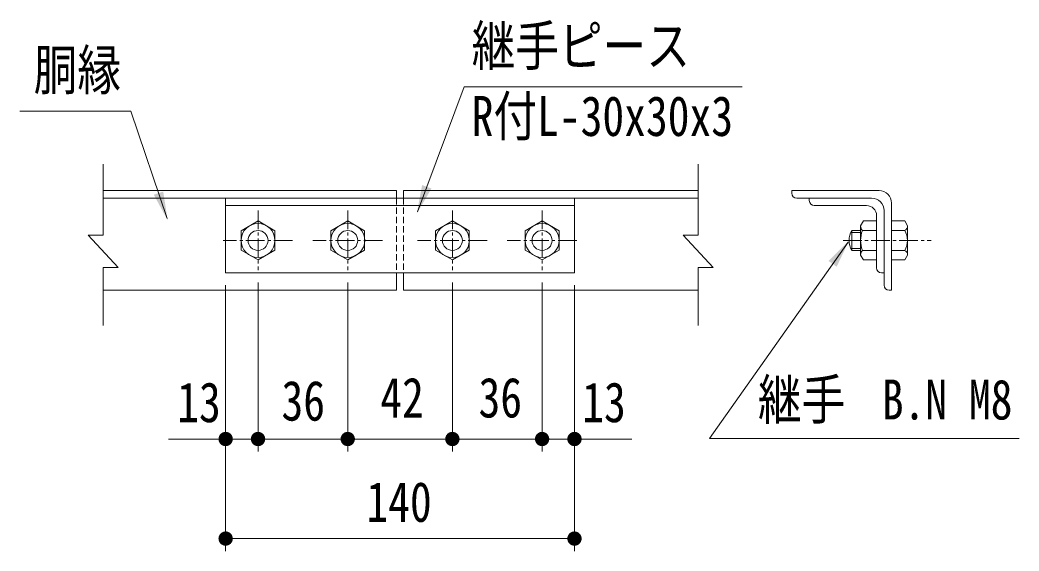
# Model space of a CAD drawing. Units: millimetres, scale not verified, with parts at other scales. Extents: x -4455 to 4455, y -3150 to 3150.
# Drawn here: x 1642 to 2845, y -1752 to -1112 of the extents above; entities that cross this region are included whole.
import ezdxf
from ezdxf.enums import TextEntityAlignment as Align

# ---------------------------------------------------------------- set-up
doc = ezdxf.new("R2010")
doc.units = ezdxf.units.MM
doc.header["$LTSCALE"] = 30
doc.linetypes.add('USER2', pattern=[1.125, 0.75, -0.125, 0.125, -0.125])
doc.linetypes.add('USER3', pattern=[0.375, 0.25, -0.125])
for name, color, linetype, lineweight in [('0-0_D-STR-TXT', 3, 'Continuous', 13), ('0-2_D-STR-DIM', 4, 'Continuous', 13), ('0-3_D-BMK', 2, 'USER2', 13), ('0-4_D-STR1', 1, 'Continuous', 18), ('0-5_D-STR3', 3, 'Continuous', 13), ('0-E_SUNPOU', 1, 'Continuous', 18), ('0-F_7詳細', 3, 'Continuous', 18)]:
    doc.layers.add(name, color=color, linetype=linetype, lineweight=lineweight)
doc.styles.add('ＭＳ ゴシック', font='')
doc.styles.get('ＭＳ ゴシック').set_extended_font_data('MS Gothic')

# ---------------------------------------------------------------- blocks, each defined once
blk = doc.blocks.new('M1')
at = {"layer": '0-E_SUNPOU'}
blk.add_line((-7.5, 0), (-57.86, 0), dxfattribs=at)
for points in [[(0, 0), (-7.5, 0), (-7.44, 0.94)], [(0, 0), (-7.44, -0.94), (-7.5, 0)], [(0, 0), (-7.44, 0.94), (-7.26, 1.87)], [(0, 0), (-7.26, -1.87), (-7.44, -0.94)], [(0, 0), (-7.26, 1.87), (-6.97, 2.76)], [(0, 0), (-6.97, -2.76), (-7.26, -1.87)], [(0, 0), (-6.97, 2.76), (-6.57, 3.61)], [(0, 0), (-6.57, -3.61), (-6.97, -2.76)], [(0, 0), (-6.57, 3.61), (-6.07, 4.41)], [(0, 0), (-6.07, -4.41), (-6.57, -3.61)], [(0, 0), (-6.07, 4.41), (-5.47, 5.13)], [(0, 0), (-5.47, -5.13), (-6.07, -4.41)], [(0, 0), (-5.47, 5.13), (-4.78, 5.78)], [(0, 0), (-4.78, -5.78), (-5.47, -5.13)], [(0, 0), (-4.78, 5.78), (-4.02, 6.33)], [(0, 0), (-4.02, -6.33), (-4.78, -5.78)], [(0, 0), (-4.02, 6.33), (-3.19, 6.79)], [(0, 0), (-3.19, -6.79), (-4.02, -6.33)], [(0, 0), (-3.19, 6.79), (-2.32, 7.13)], [(0, 0), (-2.32, -7.13), (-3.19, -6.79)], [(0, 0), (-2.32, 7.13), (-1.41, 7.37)], [(0, 0), (-1.41, -7.37), (-2.32, -7.13)], [(0, 0), (-1.41, 7.37), (-0.47, 7.49)], [(0, 0), (-0.47, -7.49), (-1.41, -7.37)], [(0, 0), (-0.47, 7.49), (0.47, 7.49)], [(0, 0), (0.47, -7.49), (-0.47, -7.49)], [(0, 0), (0.47, 7.49), (1.41, 7.37)], [(0, 0), (1.41, 7.37), (2.32, 7.13)], [(0, 0), (2.32, 7.13), (3.19, 6.79)], [(0, 0), (3.19, 6.79), (4.02, 6.33)], [(0, 0), (4.02, 6.33), (4.78, 5.78)], [(0, 0), (4.78, 5.78), (5.47, 5.13)], [(0, 0), (5.47, 5.13), (6.07, 4.41)], [(0, 0), (6.07, 4.41), (6.57, 3.61)], [(0, 0), (6.57, 3.61), (6.97, 2.76)], [(0, 0), (6.97, 2.76), (7.26, 1.87)], [(0, 0), (7.26, 1.87), (7.44, 0.94)], [(0, 0), (7.44, 0.94), (7.5, 0)], [(0, 0), (1.41, -7.37), (0.47, -7.49)], [(0, 0), (2.32, -7.13), (1.41, -7.37)], [(0, 0), (3.19, -6.79), (2.32, -7.13)], [(0, 0), (4.02, -6.33), (3.19, -6.79)], [(0, 0), (4.78, -5.78), (4.02, -6.33)], [(0, 0), (5.47, -5.13), (4.78, -5.78)], [(0, 0), (6.07, -4.41), (5.47, -5.13)], [(0, 0), (6.57, -3.61), (6.07, -4.41)], [(0, 0), (6.97, -2.76), (6.57, -3.61)], [(0, 0), (7.26, -1.87), (6.97, -2.76)], [(0, 0), (7.44, -0.94), (7.26, -1.87)], [(0, 0), (7.5, 0), (7.44, -0.94)]]:
    blk.add_solid(points, dxfattribs=at)

msp = doc.modelspace()

# ---------------------------------------------------------------- linework, layer by layer
at = {"layer": '0-0_D-STR-TXT'}
msp.add_lwpolyline([(2511.43, -1192.82), (2176.48, -1192.82), (2120.39, -1343.37)], dxfattribs=at)
at = {"layer": '0-0_D-STR-TXT', "color": 7, "lineweight": 9}
for points in [[(1641.83, -1222.14), (1775.19, -1222.14), (1818.91, -1351.29)], [(2844.67, -1616.56), (2471.89, -1616.56), (2638.78, -1379.71)]]:
    msp.add_lwpolyline(points, dxfattribs=at)
at = {"layer": '0-0_D-STR-TXT', "color": 7}
for points in [[(1819.65, -1353.46), (1802.91, -1322.71), (1814.26, -1318.87)], [(2640.11, -1377.83), (2625.13, -1409.48), (2615.34, -1402.58)]]:
    msp.add_solid(points, dxfattribs=at)
at = {"layer": '0-0_D-STR-TXT'}
msp.add_solid([(2119.58, -1345.53), (2126.01, -1311.11), (2137.24, -1315.29)], dxfattribs=at)
at = {"layer": '0-2_D-STR-DIM'}
for p, q in [((1742.11, -1371.49), (1742.11, -1285.91)), ((2458.39, -1371.49), (2458.39, -1285.91)), ((2440.39, -1371.49), (2476.39, -1410.26)), ((2458.39, -1371.49), (2440.39, -1371.49)), ((1742.11, -1410.26), (1742.11, -1480.45)), ((1742.11, -1410.26), (1760.11, -1410.26)), ((2458.39, -1410.26), (2458.39, -1480.45)), ((2458.39, -1410.26), (2476.39, -1410.26))]:
    msp.add_line(p, q, dxfattribs=at)
at = {"layer": '0-2_D-STR-DIM', "color": 1, "lineweight": 18}
for p, q in [((1928.45, -1428.64), (1928.45, -1632.14)), ((1928.45, -1428.64), (1928.45, -1632.14)), ((2036.45, -1428.64), (2036.45, -1632.14)), ((2036.45, -1428.64), (2036.45, -1632.14)), ((2162.45, -1428.64), (2162.45, -1632.14)), ((2162.45, -1428.64), (2162.45, -1632.14)), ((2270.45, -1428.64), (2270.45, -1632.14)), ((2270.45, -1428.64), (2270.45, -1632.14)), ((1889.45, -1431.83), (1889.45, -1752.14)), ((1889.45, -1431.83), (1889.45, -1632.14)), ((2309.45, -1431.83), (2309.45, -1752.14)), ((2309.45, -1431.83), (2309.45, -1632.14)), ((1854.95, -1617.14), (1820.45, -1617.14)), ((1928.45, -1617.14), (1889.45, -1617.14)), ((2001.95, -1617.14), (1962.95, -1617.14)), ((1962.95, -1617.14), (1997.45, -1617.14)), ((2070.95, -1617.14), (2127.95, -1617.14)), ((2196.95, -1617.14), (2235.95, -1617.14)), ((2235.95, -1617.14), (2201.45, -1617.14)), ((2270.45, -1617.14), (2309.45, -1617.14)), ((2343.95, -1617.14), (2378.45, -1617.14)), ((1923.95, -1737.14), (2274.95, -1737.14))]:
    msp.add_line(p, q, dxfattribs=at)
at = {"layer": '0-2_D-STR-DIM'}
msp.add_lwpolyline([(1742.11, -1371.49), (1724.11, -1371.49), (1760.11, -1410.26)], dxfattribs=at)
at = {"layer": '0-3_D-BMK'}
for p, q in [((1928.45, -1341.89), (1928.45, -1413.64)), ((2036.45, -1341.89), (2036.45, -1413.64)), ((2162.45, -1341.89), (2162.45, -1413.64)), ((2270.45, -1341.89), (2270.45, -1413.64)), ((1970.14, -1377.83), (1886.54, -1377.83)), ((2078.14, -1377.83), (1994.54, -1377.83)), ((2204.14, -1377.83), (2120.54, -1377.83)), ((2312.14, -1377.83), (2228.54, -1377.83)), ((2632.93, -1377.83), (2738.97, -1377.83))]:
    msp.add_line(p, q, dxfattribs=at)
at = {"layer": '0-4_D-STR1'}
for p, q in [((2095.25, -1317.83), (1742.11, -1317.83)), ((2458.39, -1317.83), (2103.65, -1317.83)), ((2676.18, -1317.83), (2571.18, -1317.83)), ((2571.18, -1317.83), (2571.18, -1320.83)), ((2458.39, -1326.83), (1742.11, -1326.83)), ((2667.18, -1326.83), (2577.18, -1326.83)), ((2691.18, -1437.83), (2691.18, -1332.83)), ((2682.18, -1431.83), (2682.18, -1341.83)), ((2095.25, -1437.83), (1742.11, -1437.83)), ((2458.39, -1437.83), (2103.65, -1437.83)), ((2691.18, -1437.83), (2688.18, -1437.83))]:
    msp.add_line(p, q, dxfattribs=at)
at = {"layer": '0-4_D-STR1', "linetype": 'USER3'}
for p, q in [((2095.25, -1326.83), (2095.25, -1416.83)), ((2103.65, -1326.83), (2103.65, -1416.83))]:
    msp.add_line(p, q, dxfattribs=at)
at = {"layer": '0-4_D-STR1'}
for centre, radius, start, end in [((2577.18, -1320.83), 6, 180, 270), ((2676.18, -1332.83), 15, 0, 90), ((2688.18, -1431.83), 6, 180, 270)]:
    msp.add_arc(centre, radius, start, end, dxfattribs=at)
at = {"layer": '0-5_D-STR3'}
for p, q in [((1889.45, -1326.83), (1889.45, -1416.83)), ((2309.45, -1326.83), (2309.45, -1416.83)), ((2592.18, -1326.83), (2592.18, -1329.83)), ((2309.45, -1335.83), (1889.45, -1335.83)), ((2598.18, -1335.83), (2661.18, -1335.83)), ((2673.18, -1347.83), (2673.18, -1410.83)), ((2673.18, -1401.35), (2673.18, -1354.31)), ((2706.99, -1354.31), (2691.18, -1354.31)), ((2691.18, -1354.31), (2691.18, -1401.35)), ((2710.38, -1360.19), (2706.99, -1354.31)), ((2643.32, -1389.83), (2643.32, -1365.83)), ((2653.98, -1365.83), (2643.32, -1365.83)), ((2653.98, -1395.59), (2653.98, -1360.07)), ((2656.04, -1365.83), (2673.18, -1365.83)), ((2706.99, -1365.83), (2691.18, -1365.83)), ((2653.98, -1389.83), (2643.32, -1389.83)), ((2656.04, -1389.83), (2673.18, -1389.83)), ((2706.99, -1389.83), (2691.18, -1389.83)), ((2653.98, -1395.59), (2657.31, -1401.35)), ((2657.31, -1401.35), (2673.18, -1401.35)), ((2706.99, -1401.35), (2691.18, -1401.35)), ((2309.45, -1416.83), (1889.45, -1416.83)), ((2682.18, -1416.83), (2679.18, -1416.83))]:
    msp.add_line(p, q, dxfattribs=at)
at = {"layer": '0-5_D-STR3', "color": 1}
for p, q in [((2653.98, -1368.23), (2642.11, -1368.23)), ((2653.98, -1387.43), (2642.11, -1387.43))]:
    msp.add_line(p, q, dxfattribs=at)
at = {"layer": '0-5_D-STR3'}
for points in [[(1928.45, -1354.31), (1908.08, -1366.07), (1908.08, -1389.59), (1928.45, -1401.35), (1948.81, -1389.59), (1948.81, -1366.07)], [(2036.45, -1354.31), (2016.08, -1366.07), (2016.08, -1389.59), (2036.45, -1401.35), (2056.81, -1389.59), (2056.81, -1366.07)], [(2162.45, -1354.31), (2142.08, -1366.07), (2142.08, -1389.59), (2162.45, -1401.35), (2182.81, -1389.59), (2182.81, -1366.07)], [(2270.45, -1354.31), (2250.08, -1366.07), (2250.08, -1389.59), (2270.45, -1401.35), (2290.81, -1389.59), (2290.81, -1366.07)]]:
    msp.add_lwpolyline(points, close=True, dxfattribs=at)
for points in [[(2653.98, -1360.07), (2657.31, -1354.31), (2673.18, -1354.31)], [(2710.38, -1360.19), (2710.38, -1395.47), (2706.99, -1401.35)]]:
    msp.add_lwpolyline(points, dxfattribs=at)
for centre, radius in [((1928.45, -1377.83), 20.4), ((2036.45, -1377.83), 20.4), ((2162.45, -1377.83), 20.4), ((2270.45, -1377.83), 20.4), ((1928.45, -1377.83), 12), ((2036.45, -1377.83), 12), ((2162.45, -1377.83), 12), ((2270.45, -1377.83), 12)]:
    msp.add_circle(centre, radius, dxfattribs=at)
for centre, radius, start, end in [((2598.18, -1329.83), 6, 180, 270), ((2661.18, -1347.83), 12, 0, 90), ((2664.11, -1377.83), 24, 150, 210), ((2663.07, -1360.07), 9.09, 180, 219.3382), ((2689.98, -1377.83), 36, 160.52878, 199.47122), ((2704.51, -1360.5), 5.88, 294.94299, 2.968), ((2687.48, -1377.83), 22.91, 328.40741, 31.59259), ((2663.07, -1395.59), 9.09, 140.6618, 180), ((2704.51, -1395.17), 5.88, 357.032, 65.05701), ((2679.18, -1410.83), 6, 180, 270)]:
    msp.add_arc(centre, radius, start, end, dxfattribs=at)
at = {"layer": '0-F_7詳細', "color": 7, "lineweight": 9}
for p, q in [((2095.25, -1326.83), (2095.25, -1317.83)), ((2103.65, -1326.83), (2103.65, -1317.83)), ((2592.18, -1326.83), (2667.18, -1326.83)), ((2682.18, -1341.83), (2682.18, -1416.83)), ((2095.25, -1437.83), (2095.25, -1416.83)), ((2103.65, -1437.83), (2103.65, -1416.83))]:
    msp.add_line(p, q, dxfattribs=at)
msp.add_arc((2667.18, -1341.83), 15, 0, 90, dxfattribs=at)
msp.add_arc((2667.18, -1341.83), 15, 0, 90, dxfattribs=at)

# ---------------------------------------------------------------- block references
at = {"layer": '0-2_D-STR-DIM', "xscale": 1.15, "yscale": 1.15}
for p in [(1889.45, -1617.14), (2036.45, -1617.14), (2162.45, -1617.14), (2270.45, -1617.14), (2270.45, -1617.14), (2309.45, -1737.14)]:
    msp.add_blockref('M1', p, dxfattribs=at)
at = {"layer": '0-2_D-STR-DIM', "xscale": 1.15, "yscale": 1.15, "rotation": 180}
for p in [(1928.45, -1617.14), (1928.45, -1617.14), (2036.45, -1617.14), (2162.45, -1617.14), (2309.45, -1617.14), (1889.45, -1737.14)]:
    msp.add_blockref('M1', p, dxfattribs=at)

# ---------------------------------------------------------------- texts
at = {"layer": '0-0_D-STR-TXT', "style": 'ＭＳ ゴシック', "width": 0.8}
for s, p in [('継手ピース', (2185.64, -1181.76)), ('胴縁', (1658.32, -1210.86)), ('R付L-30x30x3', (2185.64, -1266.4)), ('継手', (2530.29, -1608.06)), ('B.N M8', (2679.49, -1608.06))]:
    msp.add_text(s, height=48.17, dxfattribs=at).set_placement(p, align=Align.BOTTOM_LEFT)
at = {"layer": '0-2_D-STR-DIM', "color": 3, "style": 'ＭＳ ゴシック', "width": 0.8}
for s, p in [('13', (1831.12, -1611.31)), ('36', (1956.7, -1609.43)), ('42', (2075.62, -1605.67)), ('36', (2193.93, -1605.67)), ('13', (2318.75, -1611.31)), ('140', (2058.93, -1731.4))]:
    msp.add_text(s, height=48.17, dxfattribs=at).set_placement(p, align=Align.BOTTOM_LEFT)

doc.saveas('drawing.dxf')
